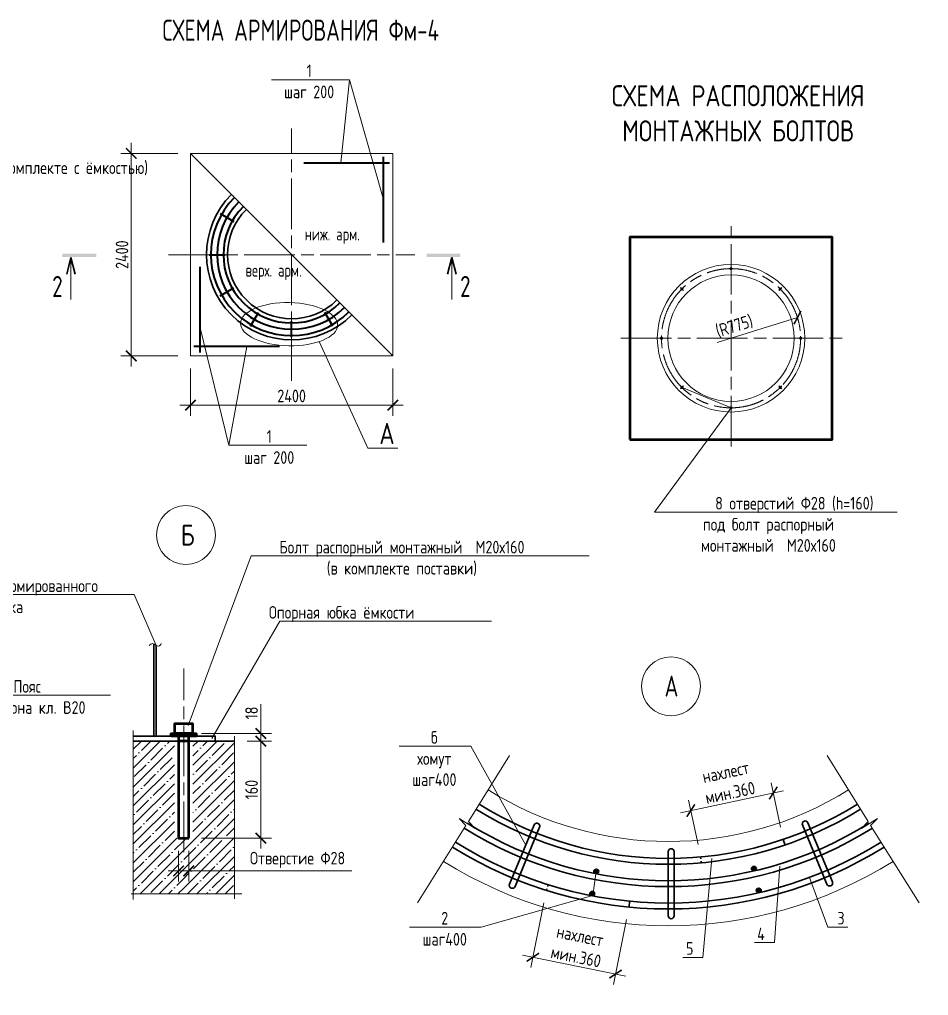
# Model space of a CAD drawing. Header units: millimetres. Extents: x 20530103 to 31271019, y 32092698 to 33532929.
# Drawn here: x 26466261 to 26487831, y 33005248 to 33028397 of the extents above; entities that cross this region are included whole.
import ezdxf
from ezdxf import colors
from ezdxf.entities.mleader import LeaderData, LeaderLine
from ezdxf.enums import TextEntityAlignment as Align
from ezdxf.lldxf.tags import DXFTag
from ezdxf.math import Vec2, Vec3

# ---------------------------------------------------------------- set-up
doc = ezdxf.new("R2010")
doc.units = ezdxf.units.MM
doc.linetypes.add('AM_ISO08W050', pattern=[18, 12, -1.5, 3, -1.5])
doc.styles.add('GOST 2.304', font='GOST.TTF')
tags = doc.linetypes.add('5-2', pattern=[3.5, 2.5, -1]).pattern_tags.tags
tags[6:7] = [DXFTag(74, 4), DXFTag(75, 0), DXFTag(340, '0'), DXFTag(46, 1.0), DXFTag(50, 0.0), DXFTag(44, 0.0), DXFTag(45, 0.0)]
tags[4:5] = [DXFTag(74, 4), DXFTag(75, 0), DXFTag(340, '0'), DXFTag(46, 1.0), DXFTag(50, 0.0), DXFTag(44, 0.0), DXFTag(45, 0.0)]
doc.dimstyles.new('м20', dxfattribs={"dimscale": 100, "dimtxt": 3, "dimasz": 2.5, "dimexe": 2.5, "dimexo": 3, "dimgap": 0.7, "dimtad": 1, "dimdec": 0, "dimlfac": 0.2, "dimtxsty": 'GOST 2.304', "dimblk": 'ARCHTICK', "dimcen": 2.5, "dimdle": 2.5, "dimclrd": 7, "dimclre": 7, "dimclrt": 256, "dimadec": 1, "dimazin": 0, "dimtfac": 1, "dimtdec": 0, "dimtmove": 0, "dimatfit": 3, "dimldrblk": 'NONE', "dimfxl": 1, "dimlwd": 20, "dimlwe": 20, "dimarcsym": 0})
doc.dimstyles.new('м50', dxfattribs={"dimscale": 100, "dimtxt": 3, "dimasz": 2.5, "dimexe": 2.5, "dimexo": 3, "dimgap": 0.7, "dimtad": 1, "dimdec": 0, "dimlfac": 0.5, "dimtxsty": 'GOST 2.304', "dimblk": 'ARCHTICK', "dimcen": 2.5, "dimdle": 2.5, "dimclrd": 7, "dimclre": 7, "dimclrt": 256, "dimadec": 1, "dimazin": 0, "dimtfac": 1, "dimtdec": 0, "dimtmove": 0, "dimatfit": 3, "dimldrblk": 'NONE', "dimfxl": 1, "dimlwd": 20, "dimlwe": 20, "dimarcsym": 0})
pattern_1 = [(45, (26453661.6, 33010606.76), (-224.5064, 224.5064), []), (45, (26453886.1, 33010606.76), (-224.5064, 224.5064), [396.875, -79.375, 0, -79.375])]

# ---------------------------------------------------------------- blocks, each defined once
blk = doc.blocks.new('_None')
blk = doc.blocks.new('_ArchTick')
at = {"color": 0, "linetype": 'ByBlock', "const_width": 0.15}
blk.add_lwpolyline([(-0.5, -0.5), (0.5, 0.5)], dxfattribs=at)
blk = doc.blocks.new('*D489')
at = {"color": 7, "linetype": 'Continuous', "lineweight": 20, "transparency": 16777216}
for p, q in [((26470319, 33020119), (26470319, 33018998)), ((26475119, 33020119), (26475119, 33018998)), ((26470069, 33019248), (26475369, 33019248))]:
    blk.add_line(p, q, dxfattribs=at)
at = {"color": 7, "linetype": 'Continuous', "lineweight": 20, "transparency": 16777216, "xscale": 250, "yscale": 250, "zscale": 250, "rotation": 180}
blk.add_blockref('_ArchTick', (26470319, 33019248), dxfattribs=at)
at = {"color": 7, "linetype": 'Continuous', "lineweight": 20, "transparency": 16777216, "xscale": 250, "yscale": 250, "zscale": 250}
blk.add_blockref('_ArchTick', (26475119, 33019248), dxfattribs=at)
at = {"color": 7, "linetype": 'Continuous', "lineweight": 20, "transparency": 16777216, "insert": (26472719, 33019468), "char_height": 300, "attachment_point": 5, "style": 'GOST 2.304'}
blk.add_mtext('2400', dxfattribs=at)
blk = doc.blocks.new('*D490')
at = {"color": 7, "linetype": 'Continuous', "lineweight": 20, "transparency": 16777216}
for p, q in [((26468914, 33025469), (26468914, 33020169)), ((26470019, 33025219), (26468664, 33025219)), ((26470019, 33020419), (26468664, 33020419))]:
    blk.add_line(p, q, dxfattribs=at)
at = {"color": 7, "linetype": 'Continuous', "lineweight": 20, "transparency": 16777216, "xscale": 250, "yscale": 250, "zscale": 250}
for p, rotation in [((26468914, 33025219), 90), ((26468914, 33020419), 270)]:
    blk.add_blockref('_ArchTick', p, dxfattribs=dict(at, rotation=rotation))
at = {"color": 7, "linetype": 'Continuous', "lineweight": 20, "transparency": 16777216, "insert": (26468694, 33022819), "char_height": 300, "attachment_point": 5, "rotation": 90, "style": 'GOST 2.304'}
blk.add_mtext('2400', dxfattribs=at)
blk = doc.blocks.new('*D494')
at = {"color": 7, "linetype": 'Continuous', "lineweight": 20, "transparency": 16777216}
for p, q in [((26481947, 33009582), (26484392, 33010102)), ((26484319, 33009244), (26484096, 33010294)), ((26482363, 33008828), (26482139, 33009879))]:
    blk.add_line(p, q, dxfattribs=at)
at = {"color": 7, "linetype": 'Continuous', "lineweight": 20, "transparency": 16777216, "xscale": 250, "yscale": 250, "zscale": 250}
for p, rotation in [((26484148, 33010050), 12.00002612292095), ((26482191, 33009634), 192.0000261229209)]:
    blk.add_blockref('_ArchTick', p, dxfattribs=dict(at, rotation=rotation))
at = {"color": 7, "linetype": 'Continuous', "lineweight": 20, "transparency": 16777216, "insert": (26483072, 33010302), "char_height": 300, "attachment_point": 5, "rotation": 12, "style": 'GOST 2.304'}
blk.add_mtext('нахлест\\Pмин.360', dxfattribs=at)
blk = doc.blocks.new('*D495')
at = {"color": 7, "linetype": 'Continuous', "lineweight": 20, "transparency": 16777216}
for p, q in [((26478704, 33007448), (26478393, 33005909)), ((26480665, 33007051), (26480354, 33005512)), ((26478198, 33006203), (26480649, 33005708))]:
    blk.add_line(p, q, dxfattribs=at)
at = {"color": 7, "linetype": 'Continuous', "lineweight": 20, "transparency": 16777216, "xscale": 250, "yscale": 250, "zscale": 250}
for p, rotation in [((26478443, 33006154), 168.5708231591507), ((26480404, 33005757), 348.5708231591506)]:
    blk.add_blockref('_ArchTick', p, dxfattribs=dict(at, rotation=rotation))
at = {"color": 7, "linetype": 'Continuous', "lineweight": 20, "transparency": 16777216, "insert": (26479516, 33006416), "char_height": 300, "attachment_point": 5, "rotation": 348.5708, "style": 'GOST 2.304'}
blk.add_mtext('нахлест\\Pмин.360', dxfattribs=at)
blk = doc.blocks.new('_Dot')
at = {"color": 0, "linetype": 'ByBlock', "lineweight": -2}
blk.add_line((-0.5, 0), (-1, 0), dxfattribs=at)
at = {"color": 0, "linetype": 'ByBlock', "const_width": 0.5}
blk.add_lwpolyline([(-0.25, 0, 1), (0.25, 0, 1)], format="xyb", close=True, dxfattribs=at)
blk = doc.blocks.new('*D520')
at = {"color": 7, "linetype": 'Continuous', "lineweight": 20, "transparency": 16777216}
for p, q in [((26471988, 33011461), (26471988, 33012157)), ((26470577, 33011461), (26472238, 33011461)), ((26471660, 33011281), (26472238, 33011281)), ((26471988, 33011031), (26471988, 33011461))]:
    blk.add_line(p, q, dxfattribs=at)
at = {"color": 7, "linetype": 'Continuous', "lineweight": 20, "transparency": 16777216, "xscale": 250, "yscale": 250, "zscale": 250}
for p, rotation in [((26471988, 33011461), 90), ((26471988, 33011281), 270)]:
    blk.add_blockref('_ArchTick', p, dxfattribs=dict(at, rotation=rotation))
at = {"color": 7, "linetype": 'Continuous', "lineweight": 20, "transparency": 16777216, "insert": (26471768, 33011948), "char_height": 300, "attachment_point": 5, "rotation": 90, "style": 'GOST 2.304'}
blk.add_mtext('18', dxfattribs=at)
blk = doc.blocks.new('*D521')
at = {"color": 7, "linetype": 'Continuous', "lineweight": 20, "transparency": 16777216}
for p, q in [((26470037, 33008681), (26470037, 33007953)), ((26470277, 33008681), (26470277, 33007953)), ((26469787, 33008203), (26470277, 33008203)), ((26470277, 33008203), (26474151, 33008203))]:
    blk.add_line(p, q, dxfattribs=at)
at = {"color": 7, "linetype": 'Continuous', "lineweight": 20, "transparency": 16777216, "xscale": 250, "yscale": 250, "zscale": 250, "rotation": 180}
blk.add_blockref('_ArchTick', (26470037, 33008203), dxfattribs=at)
at = {"color": 7, "linetype": 'Continuous', "lineweight": 20, "transparency": 16777216, "xscale": 250, "yscale": 250, "zscale": 250}
blk.add_blockref('_ArchTick', (26470277, 33008203), dxfattribs=at)
at = {"color": 7, "linetype": 'Continuous', "lineweight": 20, "transparency": 16777216, "insert": (26472860, 33008465), "char_height": 300, "attachment_point": 5, "style": 'GOST 2.304'}
blk.add_mtext('Отверстие Ф28', dxfattribs=at)
blk = doc.blocks.new('*D522')
at = {"color": 7, "linetype": 'Continuous', "lineweight": 20, "transparency": 16777216}
for p, q in [((26471988, 33011531), (26471988, 33008731)), ((26471660, 33011281), (26472238, 33011281)), ((26470577, 33008981), (26472238, 33008981))]:
    blk.add_line(p, q, dxfattribs=at)
at = {"color": 7, "linetype": 'Continuous', "lineweight": 20, "transparency": 16777216, "xscale": 250, "yscale": 250, "zscale": 250}
for p, rotation in [((26471988, 33011281), 90), ((26471988, 33008981), 270)]:
    blk.add_blockref('_ArchTick', p, dxfattribs=dict(at, rotation=rotation))
at = {"color": 7, "linetype": 'Continuous', "lineweight": 20, "transparency": 16777216, "insert": (26471768, 33010131), "char_height": 300, "attachment_point": 5, "rotation": 90, "style": 'GOST 2.304'}
blk.add_mtext('160', dxfattribs=at)
blk = doc.blocks.new('*D523')
at = {"color": 7, "linetype": 'Continuous', "lineweight": 20, "ltscale": 100, "transparency": 16777216}
blk.add_line((26482813, 33020734), (26484722, 33021327), dxfattribs=at)
at = {"color": 7, "linetype": 'AM_ISO08W050', "lineweight": 20, "ltscale": 100, "transparency": 16777216, "xscale": 250, "yscale": 250, "zscale": 250, "rotation": 17.26363666579083}
blk.add_blockref('_ArchTick', (26484722, 33021327), dxfattribs=at)
at = {"color": 7, "linetype": 'AM_ISO08W050', "lineweight": 20, "ltscale": 100, "transparency": 16777216, "insert": (26483226, 33021115), "char_height": 300, "attachment_point": 5, "rotation": 17.2636, "style": 'GOST 2.304'}
blk.add_mtext('(R775)', dxfattribs=at)

msp = doc.modelspace()

# ---------------------------------------------------------------- hatches: boundary and pattern name
at = {"linetype": 'Continuous', "lineweight": 20}
h = msp.add_hatch(color=7, dxfattribs=at)
h.dxf.hatch_style = 1
h.paths.add_polyline_path([(26467281.1805, 33022842.5534), (26467281.1805, 33022762.5534), (26468081.1805, 33022762.5534), (26468081.1805, 33022842.5534)])
h = msp.add_hatch(color=7, dxfattribs=at)
h.dxf.hatch_style = 1
h.paths.add_polyline_path([(26476720.9871, 33022842.5534), (26476720.9871, 33022762.5534), (26475920.9871, 33022762.5534), (26475920.9871, 33022842.5534)])
h = msp.add_hatch(dxfattribs=at)
h.set_pattern_fill('ANSI35', scale=50)
h.set_pattern_definition(pattern_1)
h.paths.add_polyline_path([(26469936.9789, 33008980.7698), (26469936.9789, 33011280.7698), (26468961.806, 33011280.7698), (26468961.806, 33007659.7962), (26470156.9789, 33007659.7962), (26470156.9789, 33008980.7698)])
h = msp.add_hatch(dxfattribs=at)
h.set_pattern_fill('ANSI35', scale=50)
h.set_pattern_definition(pattern_1)
h.paths.add_polyline_path([(26470376.9789, 33008980.7698), (26470156.9789, 33008980.7698), (26470156.9789, 33007659.7962), (26471359.5141, 33007659.7962), (26471359.5141, 33011280.7698), (26470376.9789, 33011280.7698)])
at = {"linetype": 'Continuous'}
h = msp.add_hatch(color=7, dxfattribs=at)
h.dxf.hatch_style = 1
h.paths.add_polyline_path([(26479920.9356, 33008148.6091, -0.2629311978), (26479896.7431, 33008191.434, -1), (26479996.7431, 33008191.434, -0.5442855445), (26479926.2189, 33008145.8406, -0.0001112815)])
h = msp.add_hatch(color=7, dxfattribs=at)
h.dxf.hatch_style = 1
h.paths.add_polyline_path([(26483663.4172, 33008216.1663, -0.2629311978), (26483639.2246, 33008258.9912, -1), (26483739.2246, 33008258.9912, -0.5442855445), (26483668.7004, 33008213.3978, -0.0001112815)])
h = msp.add_hatch(color=7, dxfattribs=at)
h.dxf.hatch_style = 1
h.paths.add_polyline_path([(26483777.2401, 33007699.0245, -0.2629311978), (26483753.0476, 33007741.8495, -1), (26483853.0476, 33007741.8495, -0.5442855445), (26483782.5234, 33007696.2561, -0.0001112815)])
h = msp.add_hatch(color=7, dxfattribs=at)
h.dxf.hatch_style = 1
h.paths.add_polyline_path([(26479825.605, 33007623.4913, -0.2629311978), (26479801.4125, 33007666.3162, -1), (26479901.4125, 33007666.3162, -0.5442855445), (26479830.8883, 33007620.7228, -0.0001112815)])

# ---------------------------------------------------------------- linework, layer by layer
at = {"color": 7, "linetype": 'Continuous', "lineweight": 20}
for p, q in [((26474093.8292, 33026969.8339), (26474900.3908, 33024123.8482)), ((26467481.1805, 33021752.1571), (26467481.1805, 33022752.1571)), ((26476520.9871, 33021752.1571), (26476520.9871, 33022752.1571)), ((26483096.027, 33022487.7921), (26483196.027, 33022487.7921)), ((26483146.027, 33022437.7921), (26483146.027, 33022537.7921)), ((26482014.2451, 33022039.7033), (26481943.5344, 33021968.9926)), ((26482014.2451, 33021968.9926), (26481943.5344, 33022039.7033)), ((26484277.8089, 33022039.7033), (26484348.5196, 33021968.9926)), ((26484277.8089, 33021968.9926), (26484348.5196, 33022039.7033)), ((26471228.3831, 33018297.5348), (26470538.5177, 33021112.021)), ((26481545.4457, 33020837.2107), (26481445.4457, 33020837.2107)), ((26481495.4457, 33020887.2107), (26481495.4457, 33020787.2107)), ((26484746.6083, 33020837.2107), (26484846.6083, 33020837.2107)), ((26484796.6083, 33020787.2107), (26484796.6083, 33020887.2107)), ((26482014.2451, 33019634.7182), (26481943.5344, 33019705.4288)), ((26482014.2451, 33019705.4288), (26481943.5344, 33019634.7182)), ((26484277.8089, 33019634.7182), (26484348.5196, 33019705.4288)), ((26484277.8089, 33019705.4288), (26484348.5196, 33019634.7182)), ((26483096.027, 33019186.6294), (26483196.027, 33019186.6294)), ((26483146.027, 33019236.6294), (26483146.027, 33019136.6294)), ((26468961.806, 33011531.9042), (26468961.806, 33007524.3122)), ((26471359.5141, 33011397.2196), (26471359.5141, 33007543.6669)), ((26477888.0927, 33010939.4432), (26476912.4041, 33009376.7644)), ((26485423.345, 33010939.4432), (26486399.0336, 33009376.7644)), ((26476852.9673, 33009281.5694), (26475705.4008, 33007443.6083)), ((26486458.4704, 33009281.5694), (26487606.0369, 33007443.6083)), ((26471534.9203, 33007659.7962), (26468911.6737, 33007659.7962))]:
    msp.add_line(p, q, dxfattribs=at)
at = {"color": 1, "linetype": 'AM_ISO08W050', "lineweight": 20, "ltscale": 100}
for p, q in [((26472719.4543, 33019824.5702), (26472719.4543, 33025813.2878)), ((26483146.027, 33018271.2806), (26483146.027, 33023495.8584)), ((26469794.886, 33022818.929), (26475644.0225, 33022818.929)), ((26480533.795, 33020837.2107), (26485793.5309, 33020837.2107))]:
    msp.add_line(p, q, dxfattribs=at)
at = {"color": 7, "linetype": '5-2', "lineweight": 20, "ltscale": 200}
msp.add_line((26470319.4543, 33025218.929), (26475119.4543, 33020418.929), dxfattribs=at)
at = {"color": 7, "linetype": 'Continuous', "lineweight": 40}
for p, q in [((26473011.0952, 33024999.8655), (26475037.6518, 33024999.8655)), ((26474900.3908, 33023110.5699), (26474900.3908, 33025137.1265)), ((26471022.0445, 33023798.929), (26471351.1341, 33023608.929)), ((26470759.4543, 33022818.929), (26471139.4543, 33022818.929)), ((26470538.5177, 33022527.2881), (26470538.5177, 33020500.7314)), ((26471022.0445, 33021838.929), (26471351.1341, 33022028.929)), ((26471739.4543, 33021121.5192), (26471929.4543, 33021450.6088)), ((26473699.4543, 33021121.5192), (26473509.4543, 33021450.6088)), ((26472719.4543, 33020858.929), (26472719.4543, 33021238.929)), ((26472427.8134, 33020637.9924), (26470401.2567, 33020637.9924))]:
    msp.add_line(p, q, dxfattribs=at)
at = {"color": 7, "linetype": 'Continuous', "lineweight": 30}
for p, q in [((26467481.1805, 33022752.1571), (26467381.1805, 33022360.0133)), ((26467481.1805, 33022752.1571), (26467581.1805, 33022360.0133)), ((26476520.9871, 33022752.1571), (26476420.9871, 33022360.0133)), ((26476520.9871, 33022752.1571), (26476620.9871, 33022360.0133)), ((26477890.1139, 33007888.6179), (26478471.7927, 33009292.9148)), ((26478019.457, 33007835.0423), (26478601.1358, 33009239.3392)), ((26485421.3238, 33007888.6179), (26484839.645, 33009292.9148)), ((26485550.667, 33007942.1936), (26484968.9881, 33009346.4905)), ((26484381.4068, 33008949.5847), (26484426.4064, 33008817.0139)), ((26481655.7188, 33007139.5925), (26481655.7188, 33008659.5925)), ((26481795.7188, 33007139.5925), (26481795.7188, 33008659.5925)), ((26482424.9435, 33008534.553), (26482428.9873, 33008490.1575)), ((26482434.1863, 33008433.0797), (26482437.643, 33008395.1301)), ((26478776.2486, 33007777.6864), (26478763.8027, 33007741.6696)), ((26478809.5277, 33007873.992), (26478794.9678, 33007831.8575)), ((26480738.3185, 33007483.8052), (26480724.8556, 33007344.4541))]:
    msp.add_line(p, q, dxfattribs=at)
at = {"color": 7, "linetype": 'AM_ISO08W050', "lineweight": 20, "ltscale": 100}
msp.add_line((26470156.9789, 33008650.0698), (26470156.9789, 33013000.7698), dxfattribs=at)
at = {"color": 251, "linetype": 'Continuous', "lineweight": 30}
msp.add_line((26468961.806, 33011280.7698), (26471359.5141, 33011280.7698), dxfattribs=at)
at = {"color": 7, "linetype": 'Continuous', "lineweight": 20}
msp.add_lwpolyline([(26470319.4543, 33020418.929), (26475119.4543, 33020418.929), (26475119.4543, 33025218.929), (26470319.4543, 33025218.929)], close=True, dxfattribs=at)
at = {"color": 7, "linetype": 'Continuous', "lineweight": 50}
for points in [[(26480746.027, 33018437.2107), (26485546.027, 33018437.2107), (26485546.027, 33023237.2107), (26480746.027, 33023237.2107)], [(26469946.9789, 33011460.7698), (26469946.9789, 33011700.7698), (26470366.9789, 33011700.7698), (26470366.9789, 33011460.7698)], [(26469856.9789, 33011400.7698), (26469856.9789, 33011460.7698), (26470456.9789, 33011460.7698), (26470456.9789, 33011400.7698)], [(26470276.9789, 33008980.7698), (26470276.9789, 33011460.7698), (26470036.9789, 33011460.7698), (26470036.9789, 33008980.7698)], [(26470276.9789, 33008980.7698), (26470276.9789, 33011280.7698), (26470036.9789, 33011280.7698), (26470036.9789, 33008980.7698)]]:
    msp.add_lwpolyline(points, close=True, dxfattribs=at)
at = {"color": 251, "linetype": 'Continuous', "lineweight": 30}
for points in [[(26469446.9789, 33013588.2398), (26469446.9789, 33011400.7698), (26469506.9789, 33011400.7698), (26469506.9789, 33013551.7585)], [(26468961.806, 33011400.7698), (26470906.9712, 33011400.7698), (26470906.9712, 33011280.7698), (26468961.806, 33011280.7698)]]:
    msp.add_lwpolyline(points, dxfattribs=at)
at = {"color": 7, "linetype": 'ByBlock', "lineweight": 20, "ltscale": 100}
for points in [[(26476912.4041, 33009376.7644), (26477073.5394, 33009210.0037), (26476691.832, 33009448.3301), (26476852.9673, 33009281.5694)], [(26486399.0336, 33009376.7644), (26486237.8983, 33009210.0037), (26486619.6057, 33009448.3301), (26486458.4704, 33009281.5694)]]:
    msp.add_lwpolyline(points, dxfattribs=at)
at = {"color": 9, "linetype": '5-2', "lineweight": 20, "ltscale": 100}
for radius in [1750, 1500]:
    msp.add_circle((26483146.027, 33020837.2107), radius, dxfattribs=at)
at = {"color": 7, "linetype": 'AM_ISO08W050', "lineweight": 20, "ltscale": 100}
msp.add_circle((26483146.027, 33020837.2107), 1650.5813, dxfattribs=at)
at = {"color": 7, "linetype": 'Continuous', "lineweight": 30}
for centre in [(26483146.027, 33022487.7921), (26481978.8898, 33022004.348), (26484313.1643, 33022004.348), (26481495.4457, 33020837.2107), (26484796.6083, 33020837.2107), (26481978.8898, 33019670.0735), (26484313.1643, 33019670.0735), (26483146.027, 33019186.6294)]:
    msp.add_circle(centre, 20, dxfattribs=at)
at = {"color": 7, "lineweight": 20}
for centre in [(26470210.3813, 33016169.2006), (26481722.318, 33012582.6424)]:
    msp.add_circle(centre, 700, dxfattribs=at)
at = {"color": 5, "linetype": 'Continuous', "lineweight": 40}
for centre in [(26479946.7431, 33008191.434), (26483689.2246, 33008258.9912), (26483803.0476, 33007741.8495), (26479851.4125, 33007666.3162)]:
    msp.add_circle(centre, 50, dxfattribs=at)
at = {"color": 7, "linetype": 'Continuous', "lineweight": 30}
for centre, radius, start, end in [((26472719.4543, 33022818.929), 2020, 135, 315), ((26472719.4543, 33022818.929), 1520, 135, 315), ((26481655.7188, 33016979.5925), 8620, 238.04261078, 301.95738922), ((26481655.7188, 33016979.5925), 8480, 238.04261078, 301.95738922), ((26481655.7188, 33016979.5925), 9150, 238.04261078, 301.95738922), ((26481655.7188, 33016979.5925), 9010, 238.04261078, 301.95738922), ((26478536.4643, 33009266.127), 70, 337.49999997, 157.49999997), ((26484904.3166, 33009319.7027), 70, 22.50000003, 202.50000003), ((26481655.7188, 33016979.5925), 9680, 238.04261078, 301.95738922), ((26481655.7188, 33016979.5925), 9540, 238.04261078, 301.95738922), ((26481725.7188, 33008659.5925), 70, 0, 180), ((26481725.7188, 33008659.5925), 70, 0, 180), ((26477954.7854, 33007861.8301), 70, 157.49999997, 337.49999997), ((26485485.9954, 33007915.4058), 70, 202.50000003, 22.50000003), ((26481725.7188, 33007139.5925), 70, 180, 0)]:
    msp.add_arc(centre, radius, start, end, dxfattribs=at)
at = {"color": 7, "linetype": 'Continuous', "lineweight": 40}
for radius in [1920, 1770, 1620]:
    msp.add_arc((26472719.4543, 33022818.929), radius, 135, 315, dxfattribs=at)
at = {"color": 7, "linetype": 'Continuous', "lineweight": 20}
for radius in [8080, 10080]:
    msp.add_arc((26481655.7188, 33016979.5925), radius, 238.04261078, 301.95738922, dxfattribs=at)
at = {"color": 7, "lineweight": 20}
msp.add_ellipse((26472660.0306, 33021170.4993), major_axis=(-1150.8577, 22.3212), ratio=0.4444329942, dxfattribs=at)
at = {"color": 7, "linetype": 'Continuous', "lineweight": 20}
msp.add_spline([(26469335.892, 33013545.9607), (26469420.7054, 33013594.9278), (26469564.0425, 33013532.1426), (26469626.2489, 33013594.349)], degree=3, dxfattribs=at)

# ---------------------------------------------------------------- texts
at = {"color": 7, "lineweight": 20, "style": 'GOST 2.304', "width": 0.9}
for s, p in [('СХЕМА АРМИРОВАНИЯ Фм-4', (26472933.9647, 33027893.2743)), ('2', (26467161.9938, 33021814.86)), ('2', (26476840.1737, 33021814.86))]:
    msp.add_text(s, height=500, dxfattribs=at).set_placement(p, align=Align.CENTER)
at = {"color": 7, "lineweight": 25, "style": 'GOST 2.304', "width": 0.9}
for s, p in [('ниж. арм.', (26473683.4848, 33023065.384)), ('верх. арм.', (26472291.9242, 33022207.4646))]:
    msp.add_text(s, height=300, dxfattribs=at).set_placement(p, align=Align.BOTTOM_CENTER)
at = {"color": 7, "lineweight": 20, "style": 'GOST 2.304', "width": 0.9}
msp.add_text('А', height=500, dxfattribs=at).set_placement((26481732.6128, 33012587.0856), align=Align.MIDDLE_CENTER)
at = {"color": 7, "linetype": 'Continuous', "lineweight": 20, "insert": (26478668.7341, 33026838.2836), "char_height": 500, "width": 9039.667657, "attachment_point": 1, "style": 'GOST 2.304'}
msp.add_mtext('\\pi1644.8;СХЕМА РАСПОЛОЖЕНИЯ \\P\\pi1894.7;МОНТАЖНЫХ БОЛТОВ', dxfattribs=at)
at = {"color": 7, "lineweight": 20, "insert": (26470006.9181, 33016416.4604), "char_height": 500, "width": 415.32565, "attachment_point": 1, "style": 'GOST 2.304'}
msp.add_mtext('\\pi82.484;Б', dxfattribs=at)

# ---------------------------------------------------------------- dimensions: what is measured, and where the dimension line sits
at = {"color": 7, "linetype": 'Continuous', "lineweight": 20}
dim = msp.add_linear_dim(base=(26468914.2094, 33020418.929), p1=(26470319.4543, 33025218.929), p2=(26470319.4543, 33020418.929), angle=90, dimstyle='м20', override={"dimlfac": 0.5, "dimclrt": 7}, dxfattribs=at)
dim.commit()
dim.dimension.update_dxf_attribs({"geometry": '*D490', "text_midpoint": (26468694.2094, 33022818.929)})
at = {"color": 1, "linetype": 'AM_ISO08W050', "lineweight": 20, "ltscale": 100}
dim = msp.add_radius_dim(center=(26483146.027, 33020837.2107), mpoint=(26484722.2486, 33021327.0519), text='(R775)', dimstyle='м20', override={"dimlfac": 0.5, "dimclrt": 7}, dxfattribs=at)
dim.commit()
dim.dimension.update_dxf_attribs({"geometry": '*D523', "text_midpoint": (26483297.9087, 33020884.4109), "dimtype": 164})
at = {"color": 7, "linetype": 'Continuous', "lineweight": 20}
dim = msp.add_linear_dim(base=(26475119.4543, 33019247.7631), p1=(26470319.4543, 33020418.929), p2=(26475119.4543, 33020418.929), dimstyle='м20', override={"dimlfac": 0.5, "dimclrt": 7}, dxfattribs=at)
dim.commit()
dim.dimension.update_dxf_attribs({"geometry": '*D489', "text_midpoint": (26472719.4543, 33019467.7631)})
dim = msp.add_linear_dim(base=(26471988.339, 33011460.7698), p1=(26471359.5141, 33011280.7698), p2=(26470276.9789, 33011460.7698), angle=90, text='18', dimstyle='м50', override={"dimclrt": 7}, dxfattribs=at)
dim.commit()
dim.dimension.update_dxf_attribs({"geometry": '*D520', "text_midpoint": (26471988.339, 33011947.6627), "dimtype": 160})
dim = msp.add_linear_dim(base=(26471988.339, 33008980.7698), p1=(26471359.5141, 33011280.7698), p2=(26470276.9789, 33008980.7698), angle=90, text='160', dimstyle='м50', override={"dimclrt": 7}, dxfattribs=at)
dim.commit()
dim.dimension.update_dxf_attribs({"geometry": '*D522', "text_midpoint": (26471768.339, 33010130.7698)})
for p1, p2, distance, picture, middle in [((26482424.9435, 33008534.553), (26484381.2387, 33008950.3773), 1124.0273, '*D494', (26483071.6735, 33010301.6589)), ((26478763.8027, 33007741.6696), (26480724.6875, 33007345.2466), -1620.0787, '*D495', (26479516.3495, 33006416.185))]:
    dim = msp.add_aligned_dim(p1=p1, p2=p2, distance=distance, text='нахлест\\Pмин.360', dimstyle='м20', override={"dimlfac": 0.5, "dimclrt": 7}, dxfattribs=at)
    dim.commit()
    dim.dimension.update_dxf_attribs({"geometry": picture, "text_midpoint": middle})
dim = msp.add_linear_dim(base=(26470276.9789, 33008202.6753), p1=(26470036.9789, 33008980.7698), p2=(26470276.9789, 33008980.7698), text='Отверстие Ф28', dimstyle='м50', override={"dimclrt": 7}, dxfattribs=at)
dim.commit()
dim.dimension.update_dxf_attribs({"geometry": '*D521', "text_midpoint": (26472859.7756, 33008202.6753), "dimtype": 160})

# ---------------------------------------------------------------- leaders
ml = msp.add_multileader_mtext('Standard', dxfattribs=at)
ml.set_content('{\\C7;Болт распорный монтажный\\P (в комплекте поставки)}', color=84, style='GOST 2.304')
ml.set_leader_properties(linetype='Continuous', lineweight=20)
ml.set_arrow_properties(name='NONE')
ml.build(insert=Vec2(0, 0))
ml.multileader.update_dxf_attribs({"text_left_attachment_type": 6, "text_right_attachment_type": 6, "dogleg_length": 3, "arrow_head_size": 30, "scale": 100})
ctx = ml.context
ctx.base_point, ctx.scale, ctx.char_height, ctx.arrow_head_size, ctx.landing_gap_size, ctx.plane_origin = Vec3(26395803.9504, 33027652.9781), 100, 300, 30, 0, Vec3(26393647.9735, 33026685.9856)
ctx.left_attachment, ctx.right_attachment = 6, 6
notes = []
notes.append((ctx, [(0, (1, 1, 0), (26395503.9504, 33027652.9781), (1, 0), 300, [(0, [(26393235.2026, 33025399.6988)], 0, [])])]))
ctx.mtext.insert, ctx.mtext.width, ctx.mtext.defined_height, ctx.mtext.flow_direction = Vec3(26395803.9504, 33028012.9781), 5663.07798, 1542.8226, 5
ml = msp.add_multileader_mtext('Standard', dxfattribs=at)
ml.set_content('Болт распорный монтажный\\P (в комплекте поставки)', color=84, style='GOST 2.304')
ml.set_leader_properties(linetype='Continuous', lineweight=20)
ml.set_arrow_properties(name='NONE')
ml.build(insert=Vec2(0, 0))
ml.multileader.update_dxf_attribs({"text_left_attachment_type": 6, "text_right_attachment_type": 6, "dogleg_length": 3, "arrow_head_size": 30, "scale": 100})
ctx = ml.context
ctx.base_point, ctx.scale, ctx.char_height, ctx.arrow_head_size, ctx.landing_gap_size, ctx.plane_origin = Vec3(26206845.6976, 33027486.131), 100, 300, 30, 0, Vec3(26204689.7208, 33026519.1385)
ctx.left_attachment, ctx.right_attachment = 6, 6
notes.append((ctx, [(0, (1, 1, 0), (26206545.6976, 33027486.131), (1, 0), 300, [(0, [(26204276.9498, 33025232.8517)], 0, [])])]))
ctx.mtext.insert, ctx.mtext.width, ctx.mtext.defined_height, ctx.mtext.flow_direction = Vec3(26206845.6976, 33027846.131), 5663.07798, 1542.8226, 5
ml = msp.add_multileader_mtext('Standard', dxfattribs=at)
ml.set_content('{\\C7;1\\Pшаг 200}', color=84, style='GOST 2.304')
ml.set_leader_properties(linetype='Continuous', lineweight=20)
ml.set_arrow_properties(name='NONE')
ml.build(insert=Vec2(0, 0))
ml.multileader.update_dxf_attribs({"text_left_attachment_type": 6, "text_right_attachment_type": 6, "dogleg_length": 3, "arrow_head_size": 30, "scale": 100})
ctx = ml.context
ctx.base_point, ctx.scale, ctx.char_height, ctx.arrow_head_size, ctx.landing_gap_size, ctx.plane_origin = Vec3(26472550.7578, 33026969.8339), 100, 300, 30, 0, Vec3(26471593.4554, 33028683.419)
ctx.left_attachment, ctx.right_attachment, ctx.text_align_type = 6, 6, 1
notes.append((ctx, [(1, (1, 1, 0), (26474093.8292, 33026969.8339), (-1, 0), 300, [(0, [(26473888.5848, 33024999.8655)], 0, [])])]))
ctx.mtext.insert, ctx.mtext.alignment, ctx.mtext.flow_direction = Vec3(26473134.8853, 33027329.8339), 2, 5
ml = msp.add_multileader_mtext('Standard', dxfattribs=at)
ml.set_content('{\\C7;Анкерные болты монтажные (в комплекте с ёмкостью)}', color=84, style='GOST 2.304')
ml.set_leader_properties(linetype='Continuous', lineweight=20)
ml.set_arrow_properties(name='NONE')
ml.build(insert=Vec2(0, 0))
ml.multileader.update_dxf_attribs({"text_left_attachment_type": 6, "text_right_attachment_type": 6, "dogleg_length": 3, "arrow_head_size": 30, "scale": 100})
ctx = ml.context
ctx.base_point, ctx.scale, ctx.char_height, ctx.arrow_head_size, ctx.landing_gap_size, ctx.plane_origin = Vec3(26460936.4883, 33024672.8561), 100, 300, 30, 0, Vec3(26458780.5115, 33024094.8219)
ctx.left_attachment, ctx.right_attachment = 6, 6
notes.append((ctx, [(0, (1, 1, 0), (26460636.4883, 33024672.8561), (1, 0), 300, [(0, [(26457601.6484, 33022487.7921)], 0, [])])]))
ctx.mtext.insert, ctx.mtext.width, ctx.mtext.flow_direction = Vec3(26460936.4883, 33025032.8561), 5204.902866, 5
ml = msp.add_multileader_mtext('Standard', dxfattribs=at)
ml.set_content('{\\C7;Шов бетонирования}', color=84, style='GOST 2.304')
ml.set_leader_properties(linetype='Continuous', lineweight=20)
ml.set_arrow_properties(name='NONE')
ml.build(insert=Vec2(0, 0))
ml.multileader.update_dxf_attribs({"text_left_attachment_type": 6, "text_right_attachment_type": 6, "dogleg_length": 3, "arrow_head_size": 30, "scale": 100})
ctx = ml.context
ctx.base_point, ctx.scale, ctx.char_height, ctx.arrow_head_size, ctx.landing_gap_size, ctx.plane_origin = Vec3(26353881.553, 33023186.1696), 100, 300, 30, 0, Vec3(26356159.1458, 33021762.3859)
ctx.left_attachment, ctx.right_attachment, ctx.text_align_type = 6, 6, 1
notes.append((ctx, [(1, (1, 1, 0), (26353581.553, 33023186.1696), (1, 0), 300, [(0, [(26352654.1138, 33018490.8763)], 0, [])])]))
ctx.mtext.insert, ctx.mtext.width, ctx.mtext.alignment, ctx.mtext.flow_direction = Vec3(26355188.4969, 33023561.1696), 2732.348637, 2, 5
ml = msp.add_multileader_mtext('Standard', dxfattribs=at)
ml.set_content('{\\C7;А}', color=84, style='GOST 2.304')
ml.set_leader_properties(linetype='Continuous', lineweight=20)
ml.set_arrow_properties(name='NONE')
ml.build(insert=Vec2(0, 0))
ml.multileader.update_dxf_attribs({"text_left_attachment_type": 6, "text_right_attachment_type": 6, "dogleg_length": 3, "arrow_head_size": 30, "scale": 100})
ctx = ml.context
ctx.base_point, ctx.scale, ctx.char_height, ctx.arrow_head_size, ctx.landing_gap_size, ctx.plane_origin = Vec3(26474823.7549, 33018227.5855), 100, 500, 30, 0, Vec3(26469189.1624, 33012386.7061)
ctx.left_attachment, ctx.right_attachment, ctx.text_align_type = 6, 6, 1
notes.append((ctx, [(1, (1, 1, 0), (26474523.7549, 33018227.5855), (1, 0), 300, [(0, [(26473369.8517, 33020756.7015)], 0, [])])]))
ctx.mtext.insert, ctx.mtext.width, ctx.mtext.defined_height, ctx.mtext.alignment, ctx.mtext.flow_direction = Vec3(26474981.2549, 33018827.5855), 456.997942, 939.3198, 2, 5
ml = msp.add_multileader_mtext('Standard', dxfattribs=at)
ml.set_content('{\\C7;1\\Pшаг 200}', color=84, style='GOST 2.304')
ml.set_leader_properties(linetype='Continuous', lineweight=20)
ml.set_arrow_properties(name='NONE')
ml.build(insert=Vec2(0, 0))
ml.multileader.update_dxf_attribs({"text_left_attachment_type": 6, "text_right_attachment_type": 6, "dogleg_length": 3, "arrow_head_size": 30, "scale": 100})
ctx = ml.context
ctx.base_point, ctx.scale, ctx.char_height, ctx.arrow_head_size, ctx.landing_gap_size, ctx.plane_origin = Vec3(26471528.3831, 33018297.5348), 100, 300, 30, 0, Vec3(26470333.3087, 33019530.4193)
ctx.left_attachment, ctx.right_attachment, ctx.text_align_type = 6, 6, 1
notes.append((ctx, [(0, (1, 1, 0), (26471228.3831, 33018297.5348), (1, 0), 300, [(0, [(26471652.7544, 33020637.9924)], 0, [])])]))
ctx.mtext.insert, ctx.mtext.alignment, ctx.mtext.flow_direction = Vec3(26472187.327, 33018657.5348), 2, 5
ml = msp.add_multileader_mtext('Standard', dxfattribs=at)
ml.set_content('{\\C0;        8 отверстий Ф28 (h=160)\\Pпод болт распорный \\Pмонтажный  М20х160}', color=7, style='GOST 2.304')
ml.set_leader_properties(linetype='Continuous', lineweight=20)
ml.set_arrow_properties(name='DOT')
ml.build(insert=Vec2(0, 0))
ml.multileader.update_dxf_attribs({"text_left_attachment_type": 6, "text_right_attachment_type": 6, "dogleg_length": 3, "arrow_head_size": 30, "scale": 100})
ctx = ml.context
ctx.base_point, ctx.scale, ctx.char_height, ctx.arrow_head_size, ctx.landing_gap_size, ctx.plane_origin = Vec3(26481470.5377, 33016713.8307), 100, 300, 30, 0, Vec3(26494301.5786, 33016147.4288)
ctx.left_attachment, ctx.right_attachment, ctx.text_align_type = 6, 6, 1
notes.append((ctx, [(1, (1, 1, 0), (26481328.8866, 33016713.8307), (1, 0), 141.6512, [(1, [(26481978.8898, 33019670.0735), (26483146.027, 33019186.6294)], 0, [])])]))
ctx.mtext.insert, ctx.mtext.alignment, ctx.mtext.flow_direction = Vec3(26484032.3222, 33017073.8307), 2, 5
ml = msp.add_multileader_mtext('Standard', dxfattribs=at)
ml.set_content('{\\C0;Болт распорный монтажный  М20х160\\P(в комплекте поставки)}', color=84, style='GOST 2.304')
ml.set_leader_properties(linetype='Continuous', lineweight=20)
ml.set_arrow_properties(name='NONE')
ml.build(insert=Vec2(0, 0))
ml.multileader.update_dxf_attribs({"text_left_attachment_type": 6, "text_right_attachment_type": 6, "dogleg_length": 3, "arrow_head_size": 30, "scale": 100})
ctx = ml.context
ctx.base_point, ctx.scale, ctx.char_height, ctx.arrow_head_size, ctx.landing_gap_size, ctx.plane_origin = Vec3(26472058.4632, 33015672.1609), 100, 300, 30, 0, Vec3(26484211.4551, 33014128.8281)
ctx.left_attachment, ctx.right_attachment, ctx.text_align_type = 6, 6, 1
notes.append((ctx, [(1, (1, 1, 0), (26471758.4632, 33015672.1609), (1, 0), 300, [(0, [(26470259.8132, 33011648.6309)], 0, [])])]))
ctx.mtext.insert, ctx.mtext.alignment, ctx.mtext.flow_direction = Vec3(26475335.5882, 33016032.1609), 2, 5
ml = msp.add_multileader_mtext('Standard', dxfattribs=at)
ml.set_content('{\\C7;ёмкость из армированного\\Pстеклопластика}', color=84, style='GOST 2.304')
ml.set_leader_properties(linetype='Continuous', lineweight=20)
ml.set_arrow_properties(name='NONE')
ml.build(insert=Vec2(0, 0))
ml.multileader.update_dxf_attribs({"text_left_attachment_type": 6, "text_right_attachment_type": 6, "dogleg_length": 3, "arrow_head_size": 30, "scale": 100})
ctx = ml.context
ctx.base_point, ctx.scale, ctx.char_height, ctx.arrow_head_size, ctx.landing_gap_size, ctx.plane_origin = Vec3(26464602.3828, 33014756.1758), 100, 300, 30, 0, Vec3(26469130.4649, 33019141.9331)
ctx.left_attachment, ctx.right_attachment = 6, 6
notes.append((ctx, [(0, (1, 1, 0), (26468984.5256, 33014756.1758), (-1, 0), 300, [(0, [(26469506.9789, 33013551.7585)], 0, [])])]))
ctx.mtext.insert, ctx.mtext.flow_direction = Vec3(26464013.2858, 33015116.1758), 5
ml = msp.add_multileader_mtext('Standard', dxfattribs=at)
ml.set_content('{\\C0;Опорная юбка ёмкости}', color=84, style='GOST 2.304')
ml.set_leader_properties(linetype='Continuous', lineweight=20)
ml.set_arrow_properties(name='NONE')
ml.build(insert=Vec2(0, 0))
ml.multileader.update_dxf_attribs({"text_left_attachment_type": 6, "text_right_attachment_type": 6, "dogleg_length": 3, "arrow_head_size": 30, "scale": 100})
ctx = ml.context
ctx.base_point, ctx.scale, ctx.char_height, ctx.arrow_head_size, ctx.landing_gap_size, ctx.plane_origin = Vec3(26406631.7777, 33014508.6611), 100, 300, 30, 0, Vec3(26419639.1545, 33017685.9325)
ctx.left_attachment, ctx.right_attachment, ctx.text_align_type = 6, 6, 1
notes.append((ctx, [(1, (1, 1, 0), (26406331.7777, 33014508.6611), (1, 0), 300, [(0, [(26404718.6333, 33011728.8502)], 0, [])])]))
ctx.mtext.insert, ctx.mtext.width, ctx.mtext.alignment, ctx.mtext.flow_direction = Vec3(26407799.5277, 33014868.6611), 2823.818146, 2, 5
ml = msp.add_multileader_mtext('Standard', dxfattribs=at)
ml.set_content('{\\C0;Опорная юбка ёмкости}', color=84, style='GOST 2.304')
ml.set_leader_properties(linetype='Continuous', lineweight=20)
ml.set_arrow_properties(name='NONE')
ml.build(insert=Vec2(0, 0))
ml.multileader.update_dxf_attribs({"text_left_attachment_type": 6, "text_right_attachment_type": 6, "dogleg_length": 3, "arrow_head_size": 30, "scale": 100})
ctx = ml.context
ctx.base_point, ctx.scale, ctx.char_height, ctx.arrow_head_size, ctx.landing_gap_size, ctx.plane_origin = Vec3(26472736.9875, 33014125.0565), 100, 300, 30, 0, Vec3(26485744.3643, 33017302.3278)
ctx.left_attachment, ctx.right_attachment, ctx.text_align_type = 6, 6, 1
notes.append((ctx, [(1, (1, 1, 0), (26472436.9875, 33014125.0565), (1, 0), 300, [(0, [(26470823.8431, 33011345.2456)], 0, [])])]))
ctx.mtext.insert, ctx.mtext.width, ctx.mtext.alignment, ctx.mtext.flow_direction = Vec3(26473904.7375, 33014485.0565), 2823.818146, 2, 5
ml = msp.add_multileader_mtext('Standard', dxfattribs=at)
ml.set_content('{\\C7;Пояс\\Pиз бетона кл. В20}', color=84, style='GOST 2.304')
ml.set_leader_properties(linetype='Continuous', lineweight=20)
ml.set_arrow_properties(name='DOT')
ml.build(insert=Vec2(0, 0))
ml.multileader.update_dxf_attribs({"text_left_attachment_type": 6, "text_right_attachment_type": 6, "dogleg_length": 3, "arrow_head_size": 30, "scale": 100})
ctx = ml.context
ctx.base_point, ctx.scale, ctx.char_height, ctx.arrow_head_size, ctx.landing_gap_size, ctx.plane_origin = Vec3(26464916.2842, 33012368.1511), 100, 300, 30, 0, Vec3(26464787.6879, 33012478.8587)
ctx.left_attachment, ctx.right_attachment, ctx.text_align_type = 6, 6, 1
notes.append((ctx, [(0, (1, 1, 0), (26464616.2842, 33012368.1511), (1, 0), 300, [(0, [(26462790.5869, 33010602.653)], 0, [])])]))
ctx.mtext.insert, ctx.mtext.alignment, ctx.mtext.flow_direction = Vec3(26466440.6261, 33012728.1511), 2, 5
ml = msp.add_multileader_mtext('Standard', dxfattribs=at)
ml.set_content('б\\Pхомут\\Pшаг400', color=7, style='GOST 2.304')
ml.set_leader_properties(linetype='Continuous', lineweight=20)
ml.set_arrow_properties(name='NONE')
ml.build(insert=Vec2(0, 0))
ml.multileader.update_dxf_attribs({"text_left_attachment_type": 6, "text_right_attachment_type": 6, "dogleg_length": 3, "arrow_head_size": 30, "scale": 100})
ctx = ml.context
ctx.base_point, ctx.scale, ctx.char_height, ctx.arrow_head_size, ctx.landing_gap_size, ctx.plane_origin = Vec3(26475609.3446, 33011158.5629), 100, 300, 30, 0, Vec3(26474056.3997, 33011545.7256)
ctx.left_attachment, ctx.right_attachment, ctx.text_align_type = 6, 6, 1
notes.append((ctx, [(1, (1, 1, 0), (26476970.2383, 33011158.5629), (-1, 0), 246.3937, [(0, [(26478273.7757, 33008814.8595)], 0, [])])]))
ctx.mtext.insert, ctx.mtext.alignment, ctx.mtext.flow_direction = Vec3(26476105.4007, 33011518.5629), 2, 5
ml = msp.add_multileader_mtext('Standard', dxfattribs=at)
ml.set_content('5', color=7, style='GOST 2.304')
ml.set_leader_properties(linetype='Continuous', lineweight=20)
ml.set_arrow_properties(name='NONE')
ml.build(insert=Vec2(0, 0))
ml.multileader.update_dxf_attribs({"text_left_attachment_type": 6, "text_right_attachment_type": 6, "dogleg_length": 3, "arrow_head_size": 30, "scale": 100})
ctx = ml.context
ctx.base_point, ctx.scale, ctx.char_height, ctx.arrow_head_size, ctx.landing_gap_size, ctx.plane_origin = Vec3(26482105.2405, 33006152.5769), 100, 300, 30, 0, Vec3(26478684.8872, 33005331.9151)
ctx.left_attachment, ctx.right_attachment, ctx.text_align_type = 6, 6, 1
notes.append((ctx, [(1, (1, 1, 0), (26482480.2056, 33006152.5769), (-1, 0), 246.3937, [(0, [(26482693.749, 33008499.7217)], 0, [])])]))
ctx.mtext.insert, ctx.mtext.alignment, ctx.mtext.flow_direction = Vec3(26482167.4701, 33006512.5769), 2, 5
ml = msp.add_multileader_mtext('Standard', dxfattribs=at)
ml.set_content('4', color=7, style='GOST 2.304')
ml.set_leader_properties(linetype='Continuous', lineweight=20)
ml.set_arrow_properties(name='NONE')
ml.build(insert=Vec2(0, 0))
ml.multileader.update_dxf_attribs({"text_left_attachment_type": 6, "text_right_attachment_type": 6, "dogleg_length": 3, "arrow_head_size": 30, "scale": 100})
ctx = ml.context
ctx.base_point, ctx.scale, ctx.char_height, ctx.arrow_head_size, ctx.landing_gap_size, ctx.plane_origin = Vec3(26483781.8285, 33006500.7283), 100, 300, 30, 0, Vec3(26480781.0317, 33005763.5925)
ctx.left_attachment, ctx.right_attachment, ctx.text_align_type = 6, 6, 1
notes.append((ctx, [(1, (1, 1, 0), (26484178.4364, 33006500.7283), (-1, 0), 246.3937, [(0, [(26484304.0208, 33008315.9043)], 0, [])])]))
ctx.mtext.insert, ctx.mtext.alignment, ctx.mtext.flow_direction = Vec3(26483857.7927, 33006860.7283), 2, 5
ml = msp.add_multileader_mtext('Standard', dxfattribs=at)
ml.set_content('2\\Pшаг400', color=7, style='GOST 2.304')
ml.set_leader_properties(linetype='Continuous', lineweight=20)
ml.set_arrow_properties(name='NONE')
ml.build(insert=Vec2(0, 0))
ml.multileader.update_dxf_attribs({"text_left_attachment_type": 6, "text_right_attachment_type": 6, "dogleg_length": 3, "arrow_head_size": 30, "scale": 100})
ctx = ml.context
ctx.base_point, ctx.scale, ctx.char_height, ctx.arrow_head_size, ctx.landing_gap_size, ctx.plane_origin = Vec3(26475856.6696, 33006871.2539), 100, 300, 30, 0, Vec3(26474303.7247, 33007258.4165)
ctx.left_attachment, ctx.right_attachment, ctx.text_align_type = 6, 6, 1
notes.append((ctx, [(1, (1, 1, 0), (26477217.5633, 33006871.2539), (-1, 0), 246.3937, [(1, [(26479946.7431, 33008191.434), (26479864.9894, 33007618.1948)], 0, [])])]))
ctx.mtext.insert, ctx.mtext.alignment, ctx.mtext.flow_direction = Vec3(26476352.7257, 33007231.2539), 2, 5
ml = msp.add_multileader_mtext('Standard', dxfattribs=at)
ml.set_content('3', color=7, style='GOST 2.304')
ml.set_leader_properties(linetype='Continuous', lineweight=20)
ml.set_arrow_properties(name='NONE')
ml.build(insert=Vec2(0, 0))
ml.multileader.update_dxf_attribs({"text_left_attachment_type": 6, "text_right_attachment_type": 6, "dogleg_length": 3, "arrow_head_size": 30, "scale": 100})
ctx = ml.context
ctx.base_point, ctx.scale, ctx.char_height, ctx.arrow_head_size, ctx.landing_gap_size, ctx.plane_origin = Vec3(26485688.6112, 33006870.6412), 100, 300, 30, 0, Vec3(26482737.4294, 33006588.8604)
ctx.left_attachment, ctx.right_attachment, ctx.text_align_type = 6, 6, 1
notes.append((ctx, [(0, (1, 1, 0), (26485442.2176, 33006870.6412), (1, 0), 246.3937, [(0, [(26485008.5498, 33008048.1803)], 0, [])])]))
ctx.mtext.insert, ctx.mtext.alignment, ctx.mtext.flow_direction = Vec3(26485754.9531, 33007230.6412), 2, 5
ml = msp.add_multileader_mtext('Standard', dxfattribs=at)
ml.set_content('а\\P"лягушка"\\Pшаг не более 800х800', color=7, style='GOST 2.304')
ml.set_leader_properties(linetype='Continuous', lineweight=20)
ml.set_arrow_properties(name='NONE')
ml.build(insert=Vec2(0, 0))
ml.multileader.update_dxf_attribs({"text_left_attachment_type": 6, "text_right_attachment_type": 6, "dogleg_length": 3, "arrow_head_size": 30, "scale": 100})
ctx = ml.context
ctx.base_point, ctx.scale, ctx.char_height, ctx.arrow_head_size, ctx.landing_gap_size, ctx.plane_origin = Vec3(26348428.2226, 33006002.1049), 100, 300, 30, 0, Vec3(26353409.9883, 33005580.4297)
ctx.left_attachment, ctx.right_attachment, ctx.text_align_type = 6, 6, 1
notes.append((ctx, [(0, (1, 1, 0), (26348290.2226, 33006002.1049), (1, 0), 138, [(0, [(26348200.1368, 33006002.1049)], 0, [])])]))
ctx.mtext.insert, ctx.mtext.width, ctx.mtext.alignment, ctx.mtext.flow_direction = Vec3(26349539.4165, 33006362.1049), 2835.083475, 2, 5
for ctx, leaders in notes:
    for number, flags, end, landing, length, lines in leaders:
        leader = LeaderData()
        leader.index, (leader.has_last_leader_line, leader.has_dogleg_vector, leader.attachment_direction) = number, flags
        leader.last_leader_point, leader.dogleg_vector, leader.dogleg_length = Vec3(end), Vec3(landing), length
        for number, points, colour, breaks in lines:
            line = LeaderLine()
            line.index, line.vertices, line.color, line.breaks = number, Vec3.list(points), colors.encode_raw_color(colour), breaks
            leader.lines.append(line)
        ctx.leaders.append(leader)

doc.saveas('drawing.dxf')
